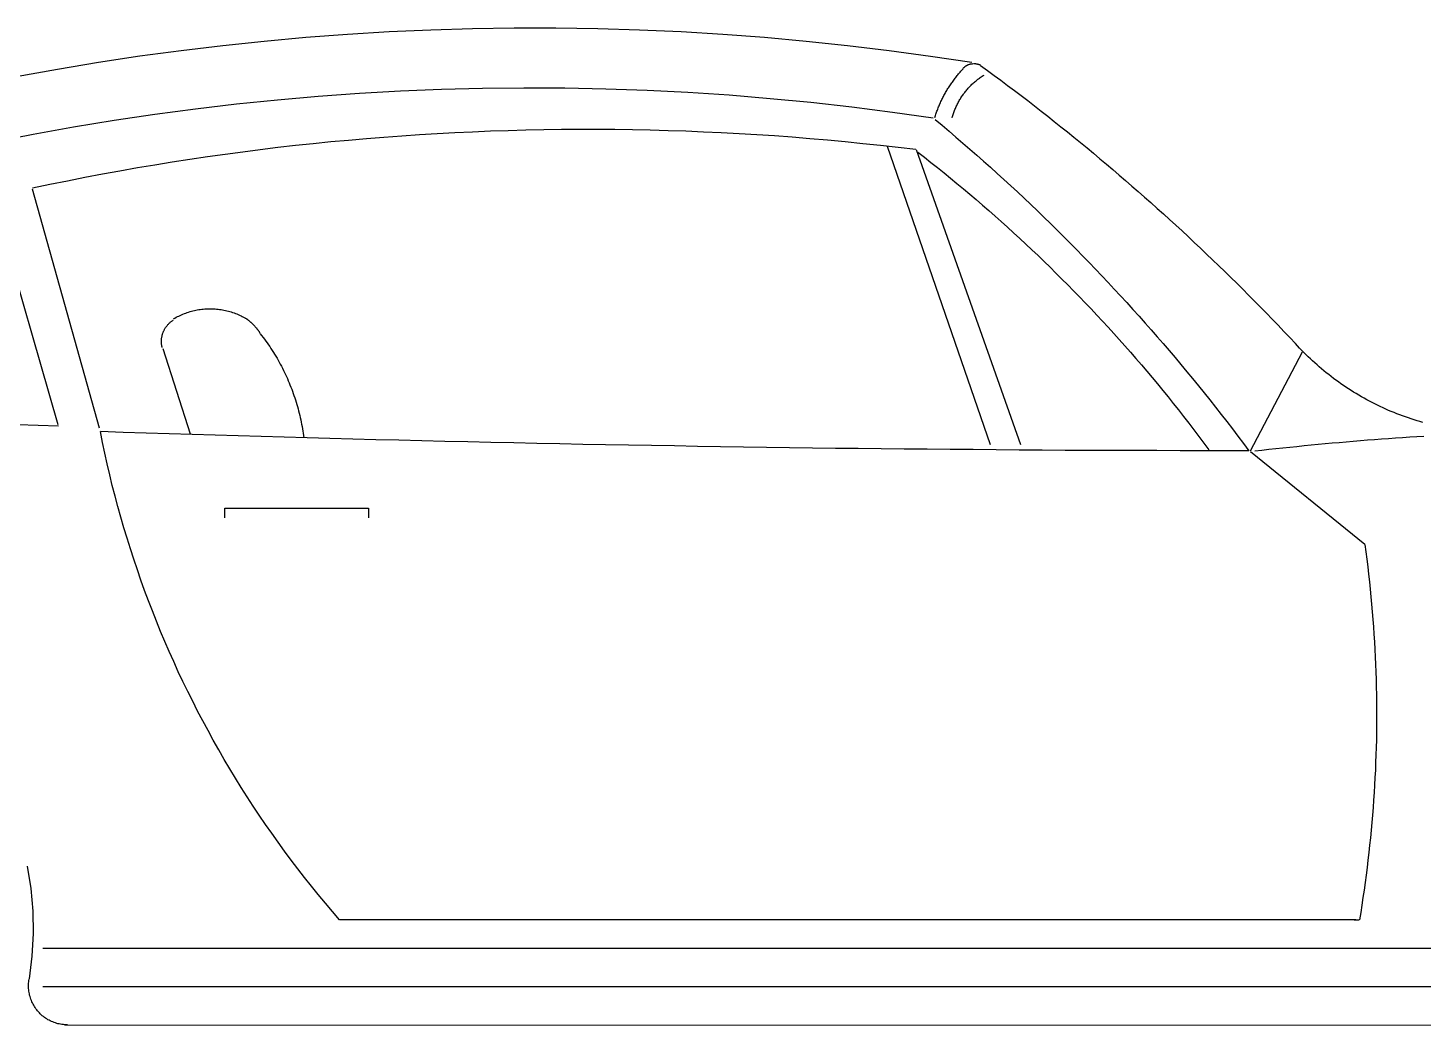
# Model space of a CAD drawing. Extents: x 4 to 4026, y -6 to 1153.
# Drawn here: x 1275 to 2675, y 153 to 1153 of the extents above; entities that cross this region are included whole.
import ezdxf

# ---------------------------------------------------------------- set-up
doc = ezdxf.new("R2010")
doc.units = 0
doc.header["$LTSCALE"] = 20
doc.layers.get('0').update_dxf_attribs({"linetype": 'CONTINUOUS'})

msp = doc.modelspace()

# ---------------------------------------------------------------- linework, layer by layer
at = {"color": 0}
for p, q in [((1595.9, 1146.4), (1637.7, 1148.9)), ((1637.7, 1148.9), (1679.5, 1150.8)), ((1679.5, 1150.8), (1721.4, 1152.1)), ((1721.4, 1152.1), (1763.2, 1152.7)), ((1763.2, 1152.7), (1805.1, 1152.7)), ((1805.1, 1152.7), (1847, 1152.1)), ((1847, 1152.1), (1888.9, 1150.8)), ((1888.9, 1150.8), (1930.7, 1148.9)), ((1930.7, 1148.9), (1972.5, 1146.4)), ((1429.2, 1130.1), (1470.8, 1135.1)), ((1470.8, 1135.1), (1512.4, 1139.5)), ((1512.4, 1139.5), (1554.1, 1143.3)), ((1554.1, 1143.3), (1595.9, 1146.4)), ((1972.5, 1146.4), (2014.2, 1143.3)), ((2014.2, 1143.3), (2056, 1139.5)), ((2056, 1139.5), (2097.6, 1135.1)), ((2097.6, 1135.1), (2139.2, 1130.1)), ((1346.3, 1118.2), (1387.7, 1124.5)), ((1387.7, 1124.5), (1429.2, 1130.1)), ((2139.2, 1130.1), (2180.7, 1124.4)), ((2180.7, 1124.4), (2222.1, 1118.2)), ((1263.8, 1103.8), (1305, 1111.3)), ((1305, 1111.3), (1346.3, 1118.2)), ((2207.5, 1104.8), (2208.2, 1105.7)), ((2208.2, 1105.7), (2208.9, 1106.6)), ((2208.9, 1106.6), (2209.7, 1107.5)), ((2209.7, 1107.5), (2210.4, 1108.3)), ((2210.4, 1108.3), (2211.2, 1109.2)), ((2211.2, 1109.2), (2211.9, 1110.1)), ((2211.9, 1110.1), (2212.7, 1110.9)), ((2212.7, 1110.9), (2213.5, 1111.7)), ((2213.3, 1112), (2213.6, 1112.2)), ((2213.6, 1112.2), (2213.9, 1112.5)), ((2213.9, 1112.5), (2214.1, 1112.8)), ((2214.1, 1112.8), (2214.4, 1113.1)), ((2214.4, 1113.1), (2214.7, 1113.3)), ((2214.7, 1113.3), (2215, 1113.6)), ((2215, 1113.6), (2215.3, 1113.8)), ((2215.3, 1113.8), (2215.6, 1114)), ((2215.6, 1114), (2215.9, 1114.3)), ((2215.9, 1114.3), (2216.2, 1114.5)), ((2216.2, 1114.5), (2216.6, 1114.7)), ((2216.6, 1114.7), (2216.9, 1114.9)), ((2216.9, 1114.9), (2217.2, 1115.1)), ((2217.2, 1115.1), (2217.6, 1115.3)), ((2217.6, 1115.3), (2217.9, 1115.4)), ((2217.9, 1115.4), (2218.3, 1115.6)), ((2218.3, 1115.6), (2218.6, 1115.8)), ((2218.6, 1115.8), (2219, 1115.9)), ((2219, 1115.9), (2219.3, 1116)), ((2219.3, 1116), (2219.7, 1116.2)), ((2219.7, 1116.2), (2220.1, 1116.3)), ((2220.1, 1116.3), (2220.4, 1116.4)), ((2220.4, 1116.4), (2220.8, 1116.5)), ((2220.8, 1116.5), (2221.2, 1116.6)), ((2221.2, 1116.6), (2221.6, 1116.7)), ((2221.6, 1116.7), (2221.9, 1116.7)), ((2221.9, 1116.7), (2222.3, 1116.8)), ((2222.3, 1116.8), (2222.7, 1116.8)), ((2222.7, 1116.8), (2223.1, 1116.9)), ((2223.8, 1116.9), (2224.2, 1116.9)), ((2224.2, 1116.9), (2224.6, 1116.9)), ((2224.6, 1116.9), (2225, 1116.9)), ((2225, 1116.9), (2225.4, 1116.9)), ((2225.4, 1116.9), (2225.8, 1116.9)), ((2225.8, 1116.9), (2226.2, 1116.8)), ((2226.2, 1116.8), (2226.5, 1116.8)), ((2226.5, 1116.8), (2226.9, 1116.7)), ((2226.9, 1116.7), (2227.3, 1116.6)), ((2227.3, 1116.6), (2227.7, 1116.5)), ((2227.7, 1116.5), (2228, 1116.4)), ((2228, 1116.4), (2228.4, 1116.3)), ((2228.4, 1116.3), (2228.8, 1116.2)), ((2228.8, 1116.2), (2229.2, 1116.1)), ((2229.2, 1116.1), (2229.5, 1116)), ((2229.5, 1116), (2229.9, 1115.8)), ((2229.9, 1115.8), (2230.2, 1115.7)), ((2230.2, 1115.7), (2230.6, 1115.5)), ((2230.6, 1115.5), (2230.9, 1115.4)), ((2231, 1115.1), (2237.8, 1110.1)), ((2237.8, 1110.1), (2244.6, 1105.1)), ((1690.2, 1091.1), (1731.5, 1092.2)), ((1731.5, 1092.2), (1772.7, 1092.6)), ((1772.7, 1092.6), (1813.9, 1092.4)), ((1813.9, 1092.4), (1855.2, 1091.6)), ((1855.2, 1091.6), (1896.4, 1090.2)), ((2197.6, 1090.8), (2198.2, 1091.8)), ((2198.2, 1091.8), (2198.8, 1092.7)), ((2198.8, 1092.7), (2199.5, 1093.7)), ((2199.5, 1093.7), (2200.1, 1094.7)), ((2200.1, 1094.7), (2200.7, 1095.6)), ((2200.7, 1095.6), (2201.4, 1096.6)), ((2201.4, 1096.6), (2202, 1097.5)), ((2202, 1097.5), (2202.7, 1098.4)), ((2202.7, 1098.4), (2203.3, 1099.4)), ((2203.3, 1099.4), (2204, 1100.3)), ((2204, 1100.3), (2204.7, 1101.2)), ((2204.7, 1101.2), (2205.4, 1102.1)), ((2205.4, 1102.1), (2206.1, 1103)), ((2206.1, 1103), (2206.8, 1103.9)), ((2206.8, 1103.9), (2207.5, 1104.8)), ((2217.8, 1091.3), (2218.5, 1092.1)), ((2218.5, 1092.1), (2219.2, 1092.9)), ((2219.2, 1092.9), (2220, 1093.7)), ((2220, 1093.7), (2220.7, 1094.5)), ((2220.7, 1094.5), (2221.5, 1095.3)), ((2221.5, 1095.3), (2222.3, 1096.1)), ((2222.3, 1096.1), (2223.1, 1096.8)), ((2223.1, 1096.8), (2223.9, 1097.5)), ((2223.9, 1097.5), (2224.7, 1098.3)), ((2224.7, 1098.3), (2225.5, 1099)), ((2225.5, 1099), (2226.4, 1099.7)), ((2226.4, 1099.7), (2227.2, 1100.4)), ((2227.2, 1100.4), (2228.1, 1101.1)), ((2228.1, 1101.1), (2229, 1101.7)), ((2229, 1101.7), (2229.8, 1102.4)), ((2229.8, 1102.4), (2230.7, 1103)), ((2230.7, 1103), (2231.6, 1103.6)), ((2231.6, 1103.6), (2232.5, 1104.3)), ((2232.5, 1104.3), (2233.5, 1104.8)), ((2233.5, 1104.8), (2234.4, 1105.4)), ((2244.6, 1105.1), (2251.4, 1100.1)), ((2251.4, 1100.1), (2258.1, 1095)), ((2258.1, 1095), (2264.9, 1089.9)), ((1484.6, 1076.5), (1525.7, 1080.6)), ((1525.7, 1080.6), (1566.7, 1084.2)), ((1566.7, 1084.2), (1607.9, 1087.1)), ((1607.9, 1087.1), (1649, 1089.5)), ((1649, 1089.5), (1690.2, 1091.1)), ((1896.4, 1090.2), (1937.5, 1088.1)), ((1937.5, 1088.1), (1978.7, 1085.4)), ((1978.7, 1085.4), (2019.8, 1082)), ((2019.8, 1082), (2060.8, 1078.1)), ((2060.8, 1078.1), (2101.8, 1073.5)), ((2190.2, 1076.6), (2190.7, 1077.6)), ((2190.7, 1077.6), (2191.2, 1078.7)), ((2191.2, 1078.7), (2191.7, 1079.7)), ((2191.7, 1079.7), (2192.2, 1080.8)), ((2192.2, 1080.8), (2192.7, 1081.8)), ((2192.7, 1081.8), (2193.2, 1082.8)), ((2193.2, 1082.8), (2193.7, 1083.8)), ((2193.7, 1083.8), (2194.2, 1084.8)), ((2194.2, 1084.8), (2194.8, 1085.8)), ((2194.8, 1085.8), (2195.3, 1086.8)), ((2195.3, 1086.8), (2195.9, 1087.8)), ((2195.9, 1087.8), (2196.5, 1088.8)), ((2196.5, 1088.8), (2197.1, 1089.8)), ((2197.1, 1089.8), (2197.6, 1090.8)), ((2208, 1076.8), (2208.5, 1077.8)), ((2208.5, 1077.8), (2209, 1078.8)), ((2209, 1078.8), (2209.5, 1079.7)), ((2209.5, 1079.7), (2210.1, 1080.7)), ((2210.1, 1080.7), (2210.7, 1081.6)), ((2210.7, 1081.6), (2211.2, 1082.5)), ((2211.2, 1082.5), (2211.8, 1083.5)), ((2211.8, 1083.5), (2212.4, 1084.4)), ((2212.4, 1084.4), (2213.1, 1085.3)), ((2213.1, 1085.3), (2213.7, 1086.2)), ((2213.7, 1086.2), (2214.3, 1087)), ((2214.3, 1087), (2215, 1087.9)), ((2215, 1087.9), (2215.7, 1088.8)), ((2215.7, 1088.8), (2216.4, 1089.6)), ((2216.4, 1089.6), (2217.1, 1090.5)), ((2217.1, 1090.5), (2217.8, 1091.3)), ((2264.9, 1089.9), (2271.6, 1084.8)), ((2271.6, 1084.8), (2278.3, 1079.7)), ((2278.3, 1079.7), (2285, 1074.5)), ((1362, 1060.2), (1402.8, 1066.2)), ((1402.8, 1066.2), (1443.7, 1071.6)), ((1443.7, 1071.6), (1484.6, 1076.5)), ((2101.8, 1073.5), (2142.7, 1068.3)), ((2142.7, 1068.3), (2183.5, 1062.4)), ((2185, 1062.7), (2185.3, 1063.8)), ((2185.3, 1063.8), (2185.7, 1064.9)), ((2185.7, 1064.9), (2186.1, 1066)), ((2186.1, 1066), (2186.4, 1067)), ((2186.4, 1067), (2186.8, 1068.1)), ((2186.8, 1068.1), (2187.2, 1069.2)), ((2187.2, 1069.2), (2187.6, 1070.3)), ((2187.6, 1070.3), (2188, 1071.3)), ((2188, 1071.3), (2188.4, 1072.4)), ((2188.4, 1072.4), (2188.9, 1073.5)), ((2188.9, 1073.5), (2189.3, 1074.5)), ((2189.3, 1074.5), (2189.8, 1075.6)), ((2189.8, 1075.6), (2190.2, 1076.6)), ((2202.4, 1062.6), (2202.7, 1063.7)), ((2202.7, 1063.7), (2203, 1064.7)), ((2203, 1064.7), (2203.4, 1065.7)), ((2203.4, 1065.7), (2203.7, 1066.8)), ((2203.7, 1066.8), (2204.1, 1067.8)), ((2204.1, 1067.8), (2204.4, 1068.8)), ((2204.4, 1068.8), (2204.8, 1069.9)), ((2204.8, 1069.9), (2205.2, 1070.9)), ((2205.2, 1070.9), (2205.7, 1071.9)), ((2205.7, 1071.9), (2206.1, 1072.9)), ((2206.1, 1072.9), (2206.5, 1073.9)), ((2206.5, 1073.9), (2207, 1074.9)), ((2207, 1074.9), (2207.5, 1075.9)), ((2207.5, 1075.9), (2208, 1076.8)), ((2285, 1074.5), (2291.6, 1069.3)), ((2291.6, 1069.3), (2298.3, 1064.1)), ((2298.3, 1064.1), (2304.9, 1058.9)), ((1280.8, 1046.2), (1321.3, 1053.5)), ((1321.3, 1053.5), (1362, 1060.2)), ((1739.4, 1049.3), (1757.2, 1049.9)), ((1757.2, 1049.9), (1775, 1050.4)), ((1775, 1050.4), (1792.8, 1050.7)), ((1792.8, 1050.7), (1810.6, 1051)), ((1810.6, 1051), (1828.4, 1051.1)), ((1828.4, 1051.1), (1846.2, 1051.1)), ((1846.2, 1051.1), (1864.1, 1051)), ((1864.1, 1051), (1881.9, 1050.8)), ((1881.9, 1050.8), (1899.7, 1050.4)), ((1899.7, 1050.4), (1917.5, 1049.9)), ((1917.5, 1049.9), (1935.3, 1049.4)), ((2185.3, 1060.9), (2192.3, 1055)), ((2192.3, 1055), (2199.3, 1049.1)), ((2304.9, 1058.9), (2311.5, 1053.6)), ((2311.5, 1053.6), (2318.1, 1048.3)), ((1240.3, 1038.3), (1280.8, 1046.2)), ((1543.9, 1034.9), (1561.6, 1036.8)), ((1561.6, 1036.8), (1579.4, 1038.6)), ((1579.4, 1038.6), (1597.1, 1040.2)), ((1597.1, 1040.2), (1614.9, 1041.8)), ((1614.9, 1041.8), (1632.6, 1043.2)), ((1632.6, 1043.2), (1650.4, 1044.5)), ((1650.4, 1044.5), (1668.2, 1045.7)), ((1668.2, 1045.7), (1686, 1046.8)), ((1686, 1046.8), (1703.7, 1047.7)), ((1703.7, 1047.7), (1721.5, 1048.6)), ((1721.5, 1048.6), (1739.4, 1049.3)), ((1935.3, 1049.4), (1953.1, 1048.6)), ((1953.1, 1048.6), (1970.9, 1047.8)), ((1970.9, 1047.8), (1988.7, 1046.9)), ((1988.7, 1046.9), (2006.5, 1045.8)), ((2006.5, 1045.8), (2024.3, 1044.6)), ((2024.3, 1044.6), (2042, 1043.3)), ((2042, 1043.3), (2059.8, 1041.9)), ((2059.8, 1041.9), (2077.5, 1040.4)), ((2077.5, 1040.4), (2095.3, 1038.7)), ((2095.3, 1038.7), (2113, 1036.9)), ((2113, 1036.9), (2130.7, 1035)), ((2199.3, 1049.1), (2206.3, 1043.1)), ((2206.3, 1043.1), (2213.3, 1037.1)), ((2213.3, 1037.1), (2220.2, 1031.1)), ((2318.1, 1048.3), (2324.6, 1043)), ((2324.6, 1043), (2331.2, 1037.7)), ((2331.2, 1037.7), (2337.7, 1032.3)), ((1437.9, 1021), (1455.6, 1023.6)), ((1455.6, 1023.6), (1473.2, 1026.1)), ((1473.2, 1026.1), (1490.9, 1028.5)), ((1490.9, 1028.5), (1508.5, 1030.7)), ((1508.5, 1030.7), (1526.2, 1032.9)), ((1526.2, 1032.9), (1543.9, 1034.9)), ((2130.7, 1035), (2148.4, 1033)), ((2137.2, 1033.9), (2240.6, 734.8)), ((2148.4, 1033), (2166.1, 1030.9)), ((2166.4, 1030.6), (2271.1, 734.8)), ((2168, 1028), (2174.6, 1022.9)), ((2174.6, 1022.9), (2181.2, 1017.7)), ((2220.2, 1031.1), (2227.1, 1025.1)), ((2227.1, 1025.1), (2234, 1019)), ((2337.7, 1032.3), (2344.2, 1026.9)), ((2344.2, 1026.9), (2350.7, 1021.5)), ((1350.1, 1006.2), (1367.6, 1009.4)), ((1367.6, 1009.4), (1385.2, 1012.5)), ((1385.2, 1012.5), (1402.7, 1015.4)), ((1402.7, 1015.4), (1420.3, 1018.3)), ((1420.3, 1018.3), (1437.9, 1021)), ((2181.2, 1017.7), (2187.8, 1012.5)), ((2187.8, 1012.5), (2194.3, 1007.3)), ((2234, 1019), (2240.8, 1012.9)), ((2240.8, 1012.9), (2247.6, 1006.7)), ((2350.7, 1021.5), (2357.1, 1016.1)), ((2357.1, 1016.1), (2363.5, 1010.6)), ((2363.5, 1010.6), (2370, 1005.1)), ((1280.2, 992.2), (1297.6, 995.9)), ((1297.6, 995.9), (1315.1, 999.4)), ((1315.1, 999.4), (1332.6, 1002.9)), ((1332.6, 1002.9), (1350.1, 1006.2)), ((2194.3, 1007.3), (2200.8, 1002)), ((2200.8, 1002), (2207.3, 996.6)), ((2207.3, 996.6), (2213.7, 991.3)), ((2247.6, 1006.7), (2254.4, 1000.6)), ((2254.4, 1000.6), (2261.2, 994.3)), ((2261.2, 994.3), (2267.9, 988.1)), ((2370, 1005.1), (2376.4, 999.6)), ((2376.4, 999.6), (2382.7, 994.1)), ((2382.7, 994.1), (2389.1, 988.5)), ((1240.2, 981.5), (1305.3, 755)), ((1347.4, 751.1), (1280.2, 991.1)), ((2213.7, 991.3), (2220.1, 985.9)), ((2220.1, 985.9), (2226.5, 980.5)), ((2226.5, 980.5), (2232.8, 975)), ((2267.9, 988.1), (2274.6, 981.8)), ((2274.6, 981.8), (2281.3, 975.5)), ((2389.1, 988.5), (2395.4, 983)), ((2395.4, 983), (2401.7, 977.4)), ((2232.8, 975), (2239.2, 969.5)), ((2239.2, 969.5), (2245.5, 964)), ((2281.3, 975.5), (2287.9, 969.2)), ((2287.9, 969.2), (2294.5, 962.8)), ((2401.7, 977.4), (2408, 971.7)), ((2408, 971.7), (2414.3, 966.1)), ((2414.3, 966.1), (2420.6, 960.4)), ((2245.5, 964), (2251.7, 958.4)), ((2251.7, 958.4), (2257.9, 952.8)), ((2257.9, 952.8), (2264.1, 947.2)), ((2294.5, 962.8), (2301.1, 956.4)), ((2301.1, 956.4), (2307.6, 950)), ((2420.6, 960.4), (2426.8, 954.7)), ((2426.8, 954.7), (2433, 949)), ((2264.1, 947.2), (2270.3, 941.5)), ((2270.3, 941.5), (2276.4, 935.8)), ((2307.6, 950), (2314.1, 943.5)), ((2314.1, 943.5), (2320.6, 937)), ((2433, 949), (2439.2, 943.3)), ((2439.2, 943.3), (2445.3, 937.5)), ((2276.4, 935.8), (2282.5, 930)), ((2282.5, 930), (2288.6, 924.3)), ((2288.6, 924.3), (2294.6, 918.5)), ((2320.6, 937), (2327.1, 930.5)), ((2327.1, 930.5), (2333.5, 923.9)), ((2333.5, 923.9), (2339.9, 917.3)), ((2445.3, 937.5), (2451.5, 931.7)), ((2451.5, 931.7), (2457.6, 925.9)), ((2457.6, 925.9), (2463.7, 920)), ((2294.6, 918.5), (2300.6, 912.6)), ((2300.6, 912.6), (2306.6, 906.7)), ((2339.9, 917.3), (2346.2, 910.7)), ((2346.2, 910.7), (2352.6, 904.1)), ((2463.7, 920), (2469.8, 914.2)), ((2469.8, 914.2), (2475.8, 908.3)), ((2306.6, 906.7), (2312.6, 900.8)), ((2312.6, 900.8), (2318.5, 894.9)), ((2352.6, 904.1), (2358.9, 897.4)), ((2358.9, 897.4), (2365.1, 890.7)), ((2475.8, 908.3), (2481.9, 902.4)), ((2481.9, 902.4), (2487.9, 896.5)), ((2487.9, 896.5), (2493.9, 890.5)), ((2318.5, 894.9), (2324.3, 888.9)), ((2324.3, 888.9), (2330.2, 882.9)), ((2330.2, 882.9), (2336, 876.9)), ((2365.1, 890.7), (2371.4, 884)), ((2371.4, 884), (2377.6, 877.2)), ((2493.9, 890.5), (2499.8, 884.5)), ((2499.8, 884.5), (2505.8, 878.6)), ((1436.6, 867.6), (1438.1, 868.1)), ((1438.1, 868.1), (1439.5, 868.5)), ((1439.5, 868.5), (1441, 868.9)), ((1441, 868.9), (1442.4, 869.2)), ((1442.4, 869.2), (1443.9, 869.5)), ((1443.9, 869.5), (1445.3, 869.8)), ((1445.3, 869.8), (1446.8, 870.1)), ((1446.8, 870.1), (1448.3, 870.3)), ((1448.3, 870.3), (1449.8, 870.5)), ((1449.8, 870.5), (1451.3, 870.7)), ((1451.3, 870.7), (1452.8, 870.8)), ((1452.8, 870.8), (1454.3, 870.9)), ((1454.3, 870.9), (1455.8, 871)), ((1455.8, 871), (1457.3, 871)), ((1457.3, 871), (1458.8, 871)), ((1458.8, 871), (1460.3, 871)), ((1460.3, 871), (1461.7, 870.9)), ((1461.7, 870.9), (1463.2, 870.9)), ((1463.2, 870.9), (1464.7, 870.7)), ((1464.7, 870.7), (1466.2, 870.6)), ((1466.2, 870.6), (1467.7, 870.4)), ((1467.7, 870.4), (1469.2, 870.2)), ((1469.2, 870.2), (1470.7, 869.9)), ((1470.7, 869.9), (1472.1, 869.7)), ((1472.1, 869.7), (1473.6, 869.4)), ((1473.6, 869.4), (1475.1, 869)), ((1475.1, 869), (1476.5, 868.7)), ((1476.5, 868.7), (1478, 868.3)), ((1478, 868.3), (1479.4, 867.8)), ((1479.4, 867.8), (1480.8, 867.4)), ((2336, 876.9), (2341.8, 870.8)), ((2341.8, 870.8), (2347.5, 864.7)), ((2377.6, 877.2), (2383.7, 870.4)), ((2383.7, 870.4), (2389.9, 863.6)), ((2505.8, 878.6), (2511.7, 872.5)), ((2511.7, 872.5), (2517.6, 866.5)), ((1414.3, 853.2), (1414.7, 853.7)), ((1414.7, 853.7), (1415.1, 854.2)), ((1415.1, 854.2), (1415.5, 854.7)), ((1415.5, 854.7), (1415.9, 855.2)), ((1415.9, 855.2), (1416.3, 855.7)), ((1416.3, 855.7), (1416.8, 856.1)), ((1416.8, 856.1), (1417.2, 856.6)), ((1417.2, 856.6), (1417.7, 857)), ((1417.7, 857), (1418.2, 857.4)), ((1418.2, 857.4), (1418.7, 857.8)), ((1418.7, 857.8), (1419.1, 858.2)), ((1419.1, 858.2), (1419.7, 858.6)), ((1419.7, 858.6), (1420.2, 859)), ((1420.2, 859), (1420.7, 859.3)), ((1420.7, 859.3), (1421.2, 859.7)), ((1421.6, 860.9), (1422.9, 861.6)), ((1422.9, 861.6), (1424.2, 862.4)), ((1424.2, 862.4), (1425.6, 863.1)), ((1425.6, 863.1), (1426.9, 863.7)), ((1426.9, 863.7), (1428.3, 864.4)), ((1428.3, 864.4), (1429.6, 865)), ((1429.6, 865), (1431, 865.6)), ((1431, 865.6), (1432.4, 866.1)), ((1432.4, 866.1), (1433.8, 866.7)), ((1433.8, 866.7), (1435.2, 867.2)), ((1435.2, 867.2), (1436.6, 867.6)), ((1480.8, 867.4), (1482.2, 866.9)), ((1482.2, 866.9), (1483.7, 866.4)), ((1483.7, 866.4), (1485.1, 865.8)), ((1485.1, 865.8), (1486.4, 865.3)), ((1486.4, 865.3), (1487.8, 864.6)), ((1487.8, 864.6), (1489.2, 864)), ((1489.2, 864), (1490.5, 863.3)), ((1490.5, 863.3), (1491.8, 862.7)), ((1491.8, 862.7), (1493.1, 861.9)), ((1493, 862), (1493.4, 861.7)), ((1493.4, 861.7), (1493.8, 861.5)), ((1493.8, 861.5), (1494.2, 861.3)), ((1494.2, 861.3), (1494.5, 861)), ((1494.5, 861), (1494.9, 860.8)), ((1494.9, 860.8), (1495.3, 860.5)), ((1495.3, 860.5), (1495.6, 860.2)), ((1495.6, 860.2), (1496, 860)), ((1496, 860), (1496.3, 859.7)), ((1496.3, 859.7), (1496.7, 859.4)), ((1496.7, 859.4), (1497, 859.2)), ((1497, 859.2), (1497.4, 858.9)), ((1497.4, 858.9), (1497.7, 858.6)), ((1497.7, 858.6), (1498.1, 858.3)), ((1498.1, 858.3), (1498.4, 858)), ((1498.4, 858), (1498.8, 857.7)), ((1498.8, 857.7), (1499.1, 857.5)), ((1499.1, 857.5), (1499.4, 857.2)), ((1499.4, 857.2), (1499.8, 856.9)), ((1499.8, 856.9), (1500.1, 856.6)), ((1500.1, 856.6), (1500.4, 856.3)), ((1500.4, 856.3), (1500.7, 855.9)), ((1500.7, 855.9), (1501.1, 855.6)), ((1501.1, 855.6), (1501.4, 855.3)), ((1501.4, 855.3), (1501.7, 855)), ((1501.7, 855), (1502, 854.7)), ((1502, 854.7), (1502.3, 854.4)), ((1502.3, 854.4), (1502.6, 854)), ((1502.6, 854), (1502.9, 853.7)), ((1502.9, 853.7), (1503.2, 853.4)), ((2347.5, 864.7), (2353.2, 858.6)), ((2353.2, 858.6), (2358.9, 852.4)), ((2389.9, 863.6), (2396, 856.7)), ((2396, 856.7), (2402, 849.8)), ((2517.6, 866.5), (2523.5, 860.4)), ((2523.5, 860.4), (2529.3, 854.4)), ((2529.3, 854.4), (2535.1, 848.2)), ((1409.5, 840.3), (1409.6, 840.9)), ((1409.5, 839.6), (1409.5, 840.3)), ((1409.6, 841.5), (1409.7, 842.2)), ((1409.6, 840.9), (1409.6, 841.5)), ((1409.7, 842.2), (1409.8, 842.8)), ((1409.8, 842.8), (1410, 843.4)), ((1410, 843.4), (1410.1, 844)), ((1410.1, 844), (1410.2, 844.7)), ((1410.2, 844.7), (1410.4, 845.3)), ((1410.4, 845.3), (1410.6, 845.9)), ((1410.6, 845.9), (1410.8, 846.5)), ((1410.8, 846.5), (1411, 847.1)), ((1411, 847.1), (1411.2, 847.7)), ((1411.2, 847.7), (1411.5, 848.3)), ((1411.5, 848.3), (1411.7, 848.9)), ((1411.7, 848.9), (1412, 849.4)), ((1412, 849.4), (1412.3, 850)), ((1412.3, 850), (1412.6, 850.6)), ((1412.6, 850.6), (1412.9, 851.1)), ((1412.9, 851.1), (1413.2, 851.6)), ((1413.2, 851.6), (1413.6, 852.2)), ((1413.6, 852.2), (1413.9, 852.7)), ((1413.9, 852.7), (1414.3, 853.2)), ((1503.2, 853.4), (1503.5, 853)), ((1503.5, 853), (1503.8, 852.7)), ((1503.8, 852.7), (1504.1, 852.4)), ((1504.1, 852.4), (1504.4, 852)), ((1504.4, 852), (1504.7, 851.7)), ((1504.7, 851.7), (1504.9, 851.3)), ((1504.9, 851.3), (1505.2, 851)), ((1505.2, 851), (1505.5, 850.6)), ((1505.5, 850.6), (1505.7, 850.3)), ((1505.7, 850.3), (1506, 849.9)), ((1506, 849.9), (1506.3, 849.5)), ((1506.3, 849.5), (1506.5, 849.2)), ((1506.5, 849.2), (1506.8, 848.8)), ((1506.8, 848.8), (1507, 848.4)), ((1507, 848.4), (1507.3, 848.1)), ((1507.3, 848.1), (1507.5, 847.7)), ((1507.5, 847.7), (1507.8, 847.3)), ((1507.8, 847.3), (1508, 846.9)), ((1508, 846.9), (1508.2, 846.6)), ((1508.2, 846.6), (1508.5, 846.2)), ((1508.5, 845.9), (1509.9, 844.1)), ((1509.9, 844.1), (1511.3, 842.3)), ((1511.3, 842.3), (1512.7, 840.5)), ((1512.7, 840.5), (1514.1, 838.6)), ((2358.9, 852.4), (2364.5, 846.2)), ((2364.5, 846.2), (2370.1, 840)), ((2370.1, 840), (2375.7, 833.7)), ((2402, 849.8), (2408.1, 842.9)), ((2408.1, 842.9), (2414.1, 836)), ((2535.1, 848.2), (2541, 842.1)), ((2541, 842.1), (2546.7, 836)), ((1409.4, 839), (1409.5, 839.6)), ((1409.4, 838.4), (1409.4, 839)), ((1409.4, 837.7), (1409.4, 838.4)), ((1409.5, 837.1), (1409.4, 837.7)), ((1409.5, 836.5), (1409.5, 837.1)), ((1409.6, 835.8), (1409.5, 836.5)), ((1409.6, 835.2), (1409.6, 835.8)), ((1409.7, 834.6), (1409.6, 835.2)), ((1409.8, 834), (1409.7, 834.6)), ((1409.9, 833.3), (1409.8, 834)), ((1410.1, 832.7), (1409.9, 833.3)), ((1410.2, 832.1), (1410.1, 832.7)), ((1410.7, 831.2), (1438.3, 745.6)), ((1514.1, 838.6), (1515.4, 836.7)), ((1515.4, 836.7), (1516.7, 834.9)), ((1516.7, 834.9), (1518, 833)), ((1518, 833), (1519.2, 831.1)), ((1519.2, 831.1), (1520.5, 829.1)), ((1520.5, 829.1), (1521.7, 827.2)), ((1521.7, 827.2), (1522.9, 825.3)), ((2375.7, 833.7), (2381.2, 827.4)), ((2381.2, 827.4), (2386.7, 821.1)), ((2414.1, 836), (2420, 829)), ((2420, 829), (2426, 822)), ((2553.6, 827.6), (2501.4, 728.2)), ((2548.8, 833.7), (2546.7, 836)), ((2550.9, 831.5), (2548.8, 833.7)), ((2553, 829.3), (2550.9, 831.5)), ((2555.1, 827.1), (2553, 829.3)), ((2557.3, 825), (2555.1, 827.1)), ((1522.9, 825.3), (1524.1, 823.3)), ((1524.1, 823.3), (1525.3, 821.3)), ((1525.3, 821.3), (1526.4, 819.3)), ((1526.4, 819.3), (1527.5, 817.3)), ((1527.5, 817.3), (1528.6, 815.3)), ((1528.6, 815.3), (1529.7, 813.3)), ((1529.7, 813.3), (1530.7, 811.3)), ((2386.7, 821.1), (2392.2, 814.8)), ((2392.2, 814.8), (2397.6, 808.4)), ((2426, 822), (2431.9, 815)), ((2431.9, 815), (2437.8, 807.9)), ((2559.5, 822.9), (2557.3, 825)), ((2561.7, 820.8), (2559.5, 822.9)), ((2563.9, 818.7), (2561.7, 820.8)), ((2566.1, 816.6), (2563.9, 818.7)), ((2568.4, 814.6), (2566.1, 816.6)), ((2570.7, 812.6), (2568.4, 814.6)), ((2573, 810.6), (2570.7, 812.6)), ((1530.7, 811.3), (1531.8, 809.2)), ((1531.8, 809.2), (1532.8, 807.2)), ((1532.8, 807.2), (1533.8, 805.1)), ((1533.8, 805.1), (1534.7, 803)), ((1534.7, 803), (1535.7, 800.9)), ((1535.7, 800.9), (1536.6, 798.8)), ((1536.6, 798.8), (1537.5, 796.7)), ((2397.6, 808.4), (2403, 802)), ((2403, 802), (2408.4, 795.6)), ((2437.8, 807.9), (2443.6, 800.9)), ((2443.6, 800.9), (2449.4, 793.8)), ((2575.4, 808.7), (2573, 810.6)), ((2577.7, 806.8), (2575.4, 808.7)), ((2580.1, 804.9), (2577.7, 806.8)), ((2582.5, 803), (2580.1, 804.9)), ((2585, 801.2), (2582.5, 803)), ((2587.4, 799.4), (2585, 801.2)), ((2589.9, 797.6), (2587.4, 799.4)), ((1537.5, 796.7), (1538.3, 794.6)), ((1538.3, 794.6), (1539.2, 792.5)), ((1539.2, 792.5), (1540, 790.3)), ((1540, 790.3), (1540.8, 788.2)), ((1540.8, 788.2), (1541.6, 786)), ((1541.6, 786), (1542.3, 783.9)), ((1542.3, 783.9), (1543.1, 781.7)), ((2408.4, 795.6), (2413.7, 789.1)), ((2413.7, 789.1), (2419, 782.6)), ((2449.4, 793.8), (2455.2, 786.6)), ((2455.2, 786.6), (2460.9, 779.5)), ((2592.3, 795.8), (2589.9, 797.6)), ((2594.9, 794.1), (2592.3, 795.8)), ((2597.4, 792.4), (2594.9, 794.1)), ((2599.9, 790.7), (2597.4, 792.4)), ((2602.5, 789.1), (2599.9, 790.7)), ((2605.1, 787.4), (2602.5, 789.1)), ((2607.7, 785.9), (2605.1, 787.4)), ((2610.3, 784.3), (2607.7, 785.9)), ((2612.9, 782.8), (2610.3, 784.3)), ((1543.1, 781.7), (1543.8, 779.5)), ((1543.8, 779.5), (1544.5, 777.3)), ((1544.5, 777.3), (1545.1, 775.1)), ((1545.1, 775.1), (1545.8, 772.9)), ((1545.8, 772.9), (1546.4, 770.7)), ((1546.4, 770.7), (1547, 768.5)), ((2419, 782.6), (2424.2, 776.1)), ((2424.2, 776.1), (2429.4, 769.5)), ((2460.9, 779.5), (2466.6, 772.3)), ((2466.6, 772.3), (2472.3, 765)), ((2615.6, 781.3), (2612.9, 782.8)), ((2618.2, 779.8), (2615.6, 781.3)), ((2620.9, 778.4), (2618.2, 779.8)), ((2623.6, 777), (2620.9, 778.4)), ((2626.3, 775.6), (2623.6, 777)), ((2629.1, 774.2), (2626.3, 775.6)), ((2631.8, 772.9), (2629.1, 774.2)), ((2634.6, 771.6), (2631.8, 772.9)), ((2637.3, 770.4), (2634.6, 771.6)), ((2640.1, 769.1), (2637.3, 770.4)), ((1306, 753.4), (893.4, 766)), ((1547, 768.5), (1547.5, 766.3)), ((1547.5, 766.3), (1548.1, 764.1)), ((1548.1, 764.1), (1548.6, 761.8)), ((1548.6, 761.8), (1549.1, 759.6)), ((1549.1, 759.6), (1549.5, 757.4)), ((1549.5, 757.4), (1550, 755.1)), ((2429.4, 769.5), (2434.6, 762.9)), ((2434.6, 762.9), (2439.8, 756.3)), ((2439.8, 756.3), (2444.9, 749.7)), ((2472.3, 765), (2477.9, 757.8)), ((2477.9, 757.8), (2483.5, 750.5)), ((2642.9, 767.9), (2640.1, 769.1)), ((2645.7, 766.8), (2642.9, 767.9)), ((2648.6, 765.7), (2645.7, 766.8)), ((2651.4, 764.6), (2648.6, 765.7)), ((2654.3, 763.5), (2651.4, 764.6)), ((2657.1, 762.5), (2654.3, 763.5)), ((2660, 761.5), (2657.1, 762.5)), ((2662.9, 760.5), (2660, 761.5)), ((2665.8, 759.5), (2662.9, 760.5)), ((2668.7, 758.6), (2665.8, 759.5)), ((2671.6, 757.8), (2668.7, 758.6)), ((2674.5, 756.9), (2671.6, 757.8)), ((1350.3, 736.9), (1348.1, 747.8)), ((1371.1, 747), (1348.1, 747.8)), ((1394.2, 746.2), (1371.1, 747)), ((1417.2, 745.5), (1394.2, 746.2)), ((1440.2, 744.8), (1417.2, 745.5)), ((1463.3, 744.1), (1440.2, 744.8)), ((1486.3, 743.4), (1463.3, 744.1)), ((1509.3, 742.8), (1486.3, 743.4)), ((1532.4, 742.1), (1509.3, 742.8)), ((1555.4, 741.5), (1532.4, 742.1)), ((1550, 755.1), (1550.4, 752.9)), ((1550.4, 752.9), (1550.8, 750.6)), ((1550.8, 750.6), (1551.1, 748.3)), ((1551.1, 748.3), (1551.5, 746.1)), ((1551.5, 746.1), (1551.8, 743.8)), ((1551.8, 743.8), (1552.1, 741.5)), ((2444.9, 749.7), (2449.9, 743)), ((2449.9, 743), (2455, 736.3)), ((2483.5, 750.5), (2489.1, 743.2)), ((2489.1, 743.2), (2494.6, 735.9)), ((2647.2, 741.4), (2654.3, 741.9)), ((2654.3, 741.9), (2661.4, 742.4)), ((2661.4, 742.4), (2668.5, 742.8)), ((2668.5, 742.8), (2675.5, 743.3)), ((1352.6, 726.1), (1350.3, 736.9)), ((1578.4, 740.8), (1555.4, 741.5)), ((1601.5, 740.2), (1578.4, 740.8)), ((1624.5, 739.6), (1601.5, 740.2)), ((1647.6, 739.1), (1624.5, 739.6)), ((1670.6, 738.5), (1647.6, 739.1)), ((1693.6, 738), (1670.6, 738.5)), ((1716.7, 737.4), (1693.6, 738)), ((1739.7, 736.9), (1716.7, 737.4)), ((1762.7, 736.4), (1739.7, 736.9)), ((1785.8, 735.9), (1762.7, 736.4)), ((1808.8, 735.5), (1785.8, 735.9)), ((1831.9, 735), (1808.8, 735.5)), ((1854.9, 734.6), (1831.9, 735)), ((1877.9, 734.2), (1854.9, 734.6)), ((1901, 733.7), (1877.9, 734.2)), ((1924, 733.4), (1901, 733.7)), ((1947.1, 733), (1924, 733.4)), ((1970.1, 732.6), (1947.1, 733)), ((1993.1, 732.3), (1970.1, 732.6)), ((2016.2, 731.9), (1993.1, 732.3)), ((2039.2, 731.6), (2016.2, 731.9)), ((2062.3, 731.3), (2039.2, 731.6)), ((2085.3, 731), (2062.3, 731.3)), ((2108.3, 730.8), (2085.3, 731)), ((2131.4, 730.5), (2108.3, 730.8)), ((2154.4, 730.3), (2131.4, 730.5)), ((2177.5, 730.1), (2154.4, 730.3)), ((2200.5, 729.9), (2177.5, 730.1)), ((2223.6, 729.7), (2200.5, 729.9)), ((2246.6, 729.5), (2223.6, 729.7)), ((2269.6, 729.3), (2246.6, 729.5)), ((2292.7, 729.2), (2269.6, 729.3)), ((2315.7, 729), (2292.7, 729.2)), ((2338.8, 728.9), (2315.7, 729)), ((2361.8, 728.8), (2338.8, 728.9)), ((2384.9, 728.7), (2361.8, 728.8)), ((2407.9, 728.7), (2384.9, 728.7)), ((2431, 728.6), (2407.9, 728.7)), ((2454, 728.6), (2431, 728.6)), ((2477, 728.6), (2454, 728.6)), ((2455, 736.3), (2460, 729.6)), ((2500.1, 728.6), (2477, 728.6)), ((2494.6, 735.9), (2500.1, 728.6)), ((2501.6, 727.8), (2616.2, 634.9)), ((2506.1, 728.5), (2513.1, 729.3)), ((2513.1, 729.3), (2520.2, 730.1)), ((2520.2, 730.1), (2527.2, 730.8)), ((2527.2, 730.8), (2534.2, 731.6)), ((2534.2, 731.6), (2541.3, 732.3)), ((2541.3, 732.3), (2548.3, 733)), ((2548.3, 733), (2555.4, 733.7)), ((2555.4, 733.7), (2562.5, 734.4)), ((2562.5, 734.4), (2569.5, 735.1)), ((2569.5, 735.1), (2576.6, 735.8)), ((2576.6, 735.8), (2583.6, 736.4)), ((2583.6, 736.4), (2590.7, 737)), ((2590.7, 737), (2597.8, 737.6)), ((2597.8, 737.6), (2604.8, 738.2)), ((2604.8, 738.2), (2611.9, 738.8)), ((2611.9, 738.8), (2619, 739.4)), ((2619, 739.4), (2626, 739.9)), ((2626, 739.9), (2633.1, 740.4)), ((2633.1, 740.4), (2640.2, 740.9)), ((2640.2, 740.9), (2647.2, 741.4)), ((1355, 715.4), (1352.6, 726.1)), ((1357.5, 704.6), (1355, 715.4)), ((1360.1, 693.9), (1357.5, 704.6)), ((1362.9, 683.2), (1360.1, 693.9)), ((1365.7, 672.6), (1362.9, 683.2)), ((1368.7, 662), (1365.7, 672.6)), ((1371.8, 651.4), (1368.7, 662)), ((1472.9, 661.4), (1472.9, 671)), ((1472.9, 671), (1616.9, 671)), ((1616.9, 671), (1616.9, 661.4)), ((1375, 640.8), (1371.8, 651.4)), ((1378.3, 630.3), (1375, 640.8)), ((1381.7, 619.8), (1378.3, 630.3)), ((2616.3, 634.7), (2617.3, 627.2)), ((1385.2, 609.3), (1381.7, 619.8)), ((2617.3, 627.2), (2618.3, 619.7)), ((2618.3, 619.7), (2619.2, 612.2)), ((1388.8, 598.9), (1385.2, 609.3)), ((2619.2, 612.2), (2620.1, 604.7)), ((2620.1, 604.7), (2620.9, 597.2)), ((1392.5, 588.5), (1388.8, 598.9)), ((1396.4, 578.2), (1392.5, 588.5)), ((2620.9, 597.2), (2621.7, 589.7)), ((2621.7, 589.7), (2622.4, 582.1)), ((1400.3, 567.9), (1396.4, 578.2)), ((2622.4, 582.1), (2623.1, 574.6)), ((2623.1, 574.6), (2623.8, 567.1)), ((1404.4, 557.7), (1400.3, 567.9)), ((2623.8, 567.1), (2624.4, 559.5)), ((1408.6, 547.4), (1404.4, 557.7)), ((1412.9, 537.3), (1408.6, 547.4)), ((2624.4, 559.5), (2625, 552)), ((2625, 552), (2625.5, 544.5)), ((1417.2, 527.2), (1412.9, 537.3)), ((2625.5, 544.5), (2626, 536.9)), ((2626, 536.9), (2626.4, 529.4)), ((1421.7, 517.1), (1417.2, 527.2)), ((2626.4, 529.4), (2626.8, 521.8)), ((2626.8, 521.8), (2627.1, 514.2)), ((1426.3, 507), (1421.7, 517.1)), ((1431, 497.1), (1426.3, 507)), ((2627.1, 514.2), (2627.4, 506.7)), ((2627.4, 506.7), (2627.6, 499.1)), ((1435.8, 487.1), (1431, 497.1)), ((2627.6, 499.1), (2627.8, 491.6)), ((2627.8, 491.6), (2628, 484)), ((1440.7, 477.3), (1435.8, 487.1)), ((1445.7, 467.4), (1440.7, 477.3)), ((2628, 484), (2628.1, 476.5)), ((2628.1, 476.5), (2628.1, 468.9)), ((1450.9, 457.7), (1445.7, 467.4)), ((2628.1, 468.9), (2628.1, 461.3)), ((1456.1, 447.9), (1450.9, 457.7)), ((1461.4, 438.3), (1456.1, 447.9)), ((2628.1, 453.8), (2628, 446.2)), ((2628.1, 461.3), (2628.1, 453.8)), ((1466.8, 428.7), (1461.4, 438.3)), ((2627.9, 438.6), (2627.7, 431.1)), ((2628, 446.2), (2627.9, 438.6)), ((1472.3, 419.1), (1466.8, 428.7)), ((2627.5, 423.5), (2627.2, 416)), ((2627.7, 431.1), (2627.5, 423.5)), ((1477.9, 409.6), (1472.3, 419.1)), ((1483.7, 400.2), (1477.9, 409.6)), ((2626.9, 408.4), (2626.5, 400.9)), ((2627.2, 416), (2626.9, 408.4)), ((1489.5, 390.8), (1483.7, 400.2)), ((2626.1, 393.3), (2625.7, 385.8)), ((2626.5, 400.9), (2626.1, 393.3)), ((1495.4, 381.5), (1489.5, 390.8)), ((1501.4, 372.2), (1495.4, 381.5)), ((2625.2, 378.2), (2624.6, 370.7)), ((2625.7, 385.8), (2625.2, 378.2)), ((1507.5, 363.1), (1501.4, 372.2)), ((2624.6, 370.7), (2624, 363.1)), ((1513.7, 353.9), (1507.5, 363.1)), ((1520, 344.9), (1513.7, 353.9)), ((2623.4, 355.6), (2622.7, 348.1)), ((2624, 363.1), (2623.4, 355.6)), ((1526.4, 335.9), (1520, 344.9)), ((1532.9, 327), (1526.4, 335.9)), ((2622, 340.5), (2621.2, 333)), ((2622.7, 348.1), (2622, 340.5)), ((1539.5, 318.1), (1532.9, 327)), ((2620.4, 325.5), (2619.5, 318)), ((2621.2, 333), (2620.4, 325.5)), ((1274.8, 311.9), (1278.3, 289.5)), ((1546.2, 309.3), (1539.5, 318.1)), ((1552.9, 300.6), (1546.2, 309.3)), ((2618.6, 310.5), (2617.6, 303)), ((2619.5, 318), (2618.6, 310.5)), ((1559.8, 292), (1552.9, 300.6)), ((2616.6, 295.5), (2615.6, 288)), ((2617.6, 303), (2616.6, 295.5)), ((1278.3, 289.5), (1280.3, 266.9)), ((1566.7, 283.4), (1559.8, 292)), ((1573.8, 274.9), (1566.7, 283.4)), ((2614.5, 280.5), (2613.3, 273)), ((2615.6, 288), (2614.5, 280.5)), ((1280.3, 266.9), (1280.7, 244.3)), ((1580.9, 266.5), (1573.8, 274.9)), ((1588.1, 258.2), (1580.9, 266.5)), ((2613.3, 273), (2612.2, 265.6)), ((1607.3, 258.2), (1588.1, 258.2)), ((2607.4, 258.1), (1607.3, 258.1)), ((2605.7, 258.2), (2610.6, 258.2)), ((2612.2, 265.6), (2610.9, 258.1)), ((1280.7, 244.3), (1279.5, 221.6)), ((2788.1, 229.4), (1290.5, 229.4)), ((1279.5, 221.6), (1276.7, 199.1)), ((1276.2, 194.7), (1276.4, 196)), ((1276.4, 196), (1276.5, 197.4)), ((1276.5, 197.4), (1276.8, 198.7)), ((1276.1, 191.9), (1276.2, 193.3)), ((1276.1, 190.6), (1276.1, 191.9)), ((1276.2, 189.2), (1276.1, 190.6)), ((1276.2, 193.3), (1276.2, 194.7)), ((1276.3, 187.9), (1276.2, 189.2)), ((1276.5, 186.5), (1276.3, 187.9)), ((1276.7, 185.2), (1276.5, 186.5)), ((1276.9, 183.8), (1276.7, 185.2)), ((1277.2, 182.5), (1276.9, 183.8)), ((1277.6, 181.2), (1277.2, 182.5)), ((2788.1, 191), (1290.5, 191)), ((1278, 179.9), (1277.6, 181.2)), ((1278.4, 178.6), (1278, 179.9)), ((1278.9, 177.3), (1278.4, 178.6)), ((1279.4, 176), (1278.9, 177.3)), ((1280, 174.8), (1279.4, 176)), ((1280.6, 173.6), (1280, 174.8)), ((1281.3, 172.4), (1280.6, 173.6)), ((1282, 171.2), (1281.3, 172.4)), ((1282.7, 170.1), (1282, 171.2)), ((1283.5, 168.9), (1282.7, 170.1)), ((1284.3, 167.9), (1283.5, 168.9)), ((1285.2, 166.8), (1284.3, 167.9)), ((1286, 165.8), (1285.2, 166.8)), ((1287, 164.8), (1286, 165.8)), ((1287.9, 163.8), (1287, 164.8)), ((1288.9, 162.9), (1287.9, 163.8)), ((1289.9, 162), (1288.9, 162.9)), ((1291, 161.1), (1289.9, 162)), ((1292.1, 160.3), (1291, 161.1)), ((1293.2, 159.5), (1292.1, 160.3)), ((1294.4, 158.8), (1293.2, 159.5)), ((1295.5, 158), (1294.4, 158.8)), ((1296.7, 157.4), (1295.5, 158)), ((1297.9, 156.8), (1296.7, 157.4)), ((1299.2, 156.2), (1297.9, 156.8)), ((1300.4, 155.7), (1299.2, 156.2)), ((1301.7, 155.2), (1300.4, 155.7)), ((1303, 154.7), (1301.7, 155.2)), ((1304.3, 154.3), (1303, 154.7)), ((1305.6, 154), (1304.3, 154.3)), ((1306.9, 153.7), (1305.6, 154)), ((1308.3, 153.4), (1306.9, 153.7)), ((1309.6, 153.2), (1308.3, 153.4)), ((1311, 153), (1309.6, 153.2)), ((1312.3, 152.9), (1311, 153)), ((1313.7, 152.8), (1312.3, 152.9)), ((1312.6, 152.8), (2760, 152.6)), ((1315, 152.8), (1313.7, 152.8))]:
    msp.add_line(p, q, dxfattribs=at)

doc.saveas('drawing.dxf')
